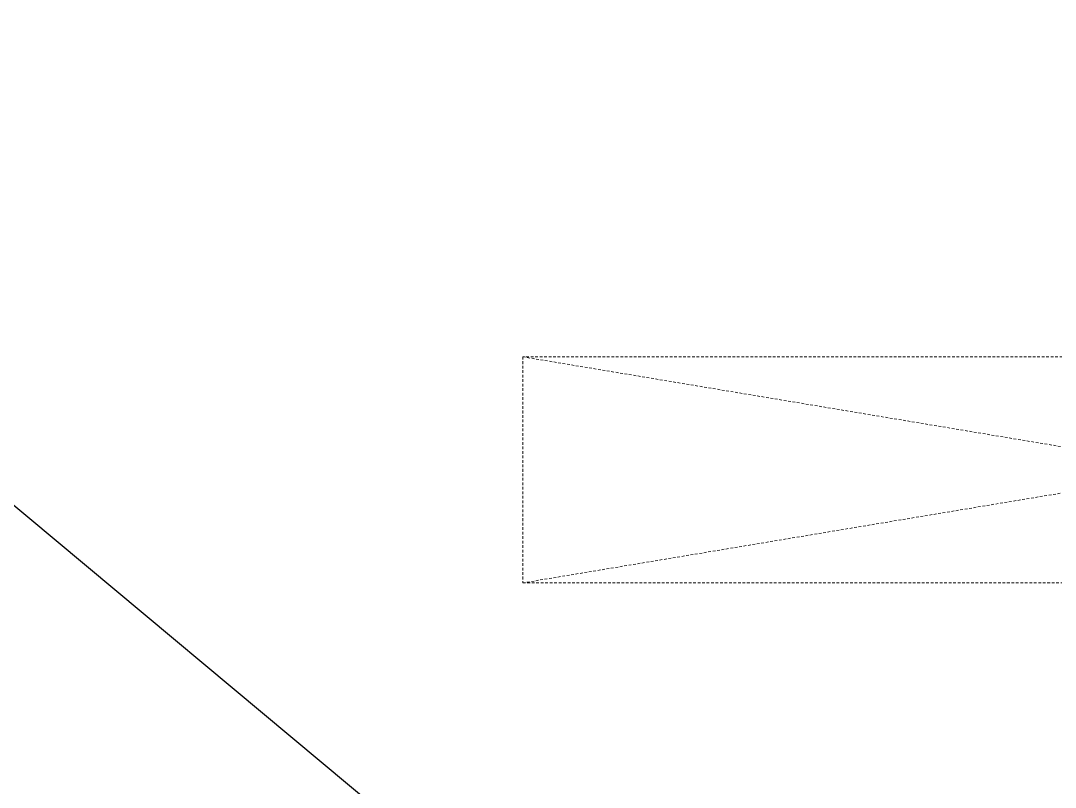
# Model space of a CAD drawing. Header units: millimetres. Extents: x -853432 to -773672, y -18171 to 22484.
# Drawn here: x -848852 to -847936, y 6142 to 6820 of the extents above; entities that cross this region are included whole.
import ezdxf

# ---------------------------------------------------------------- set-up
doc = ezdxf.new("R2010")
doc.units = ezdxf.units.MM
doc.linetypes.add('Overhead', pattern=[3.96875, 2.38125, -1.5875])
for name, color, linetype, lineweight in [('_ _ A-DETL-OPENING', 1, 'Continuous', 25), ('A-DETL-GENF-HDLN', 2, 'Overhead', 9), ('A-GENM', 1, 'Continuous', 9)]:
    doc.layers.add(name, color=color, linetype=linetype, lineweight=lineweight)

# ---------------------------------------------------------------- blocks, each defined once
blk = doc.blocks.new('LIFT-OTIS - Lift - 1400x2300-For Station-12199838-4251-01 ENLARGED CONCOURSE LEVEL - REFLECTED CEILING PLAN - SHEET 2')
at = {"layer": 'A-DETL-GENF-HDLN'}
for p, q in [((-1034, -975), (-1034, -2175)), ((-1034, -2175), (-834, -975)), ((-1034, -975), (-834, -2175)), ((-834, -2175), (-834, -975)), ((-1034, -2175), (-834, -2175))]:
    blk.add_line(p, q, dxfattribs=at)
blk = doc.blocks.new('*U2031')
at = {"layer": '_ _ A-DETL-OPENING'}
blk.add_line((-13490.12, 3240.94), (-10525, 770), dxfattribs=at)

msp = doc.modelspace()

# ---------------------------------------------------------------- block references
msp.add_blockref('*U2031', (-835882.37, 3579.02))
at = {"layer": 'A-GENM', "rotation": 270}
msp.add_blockref('LIFT-OTIS - Lift - 1400x2300-For Station-12199838-4251-01 ENLARGED CONCOURSE LEVEL - REFLECTED CEILING PLAN - SHEET 2', (-846232.37, 5488.61), dxfattribs=at)

doc.saveas('drawing.dxf')
